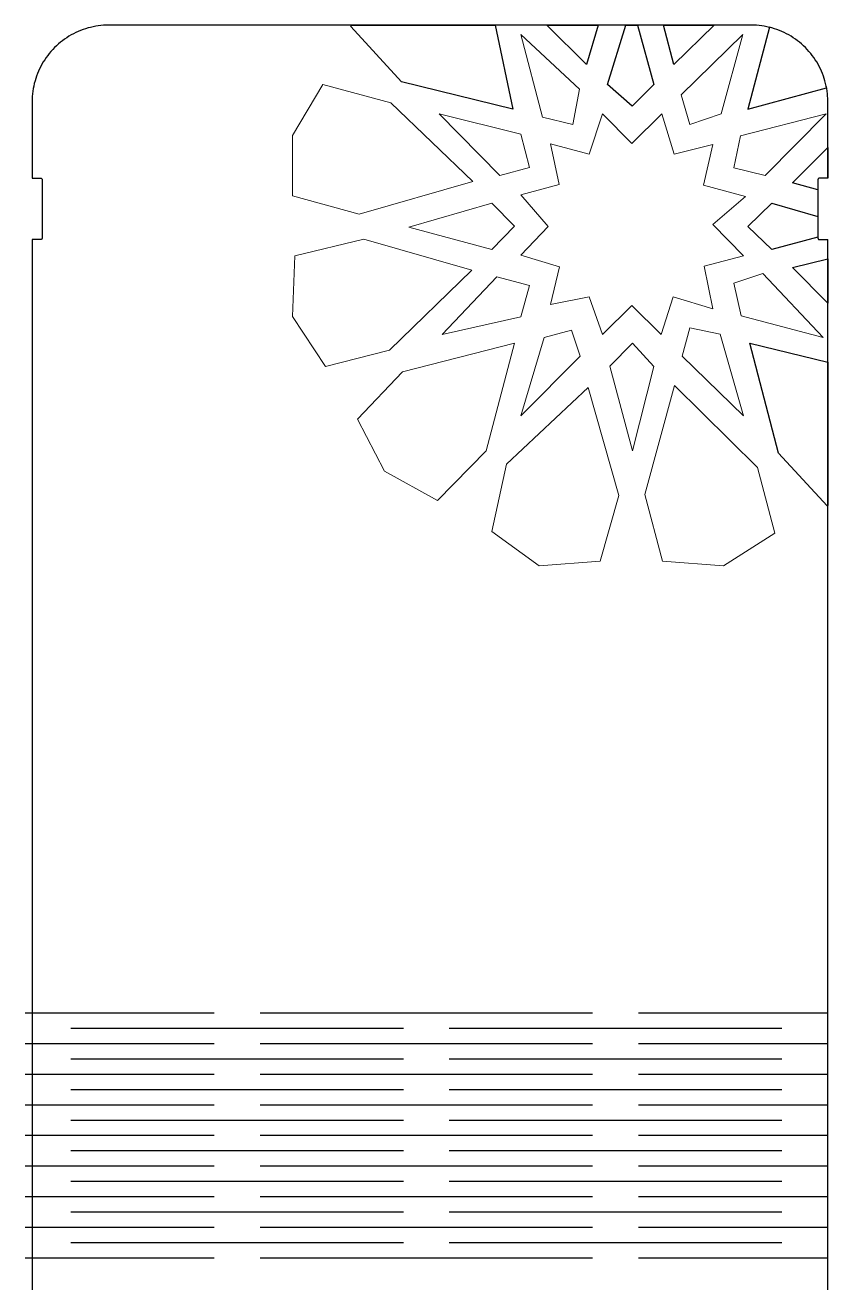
# Model space of a CAD drawing. Header units: millimetres. Extents: x 2 to 107, y -174 to 154.
# Drawn here: x 2.4 to 107.3, y -10.2 to 154.2 of the extents above; entities that cross this region are included whole.
import ezdxf

# ---------------------------------------------------------------- set-up
doc = ezdxf.new("R2010")
doc.units = ezdxf.units.MM
doc.header["$MEASUREMENT"] = 0
doc.layers.add('LAYER 01', color=1, linetype='Continuous')
doc.layers.add('LAYER 03', color=5, linetype='Continuous')

msp = doc.modelspace()

# ---------------------------------------------------------------- linework, layer by layer
for p, q in [((8.4, 152.95), (8.1, 152.77)), ((8.7, 153.11), (8.4, 152.95)), ((9, 153.26), (8.7, 153.11)), ((9.31, 153.4), (9, 153.26)), ((9.63, 153.53), (9.31, 153.4)), ((9.95, 153.65), (9.63, 153.53)), ((10.27, 153.76), (9.95, 153.65)), ((10.6, 153.86), (10.27, 153.76)), ((10.93, 153.94), (10.6, 153.86)), ((11.26, 154.02), (10.93, 153.94)), ((11.6, 154.08), (11.26, 154.02)), ((11.94, 154.14), (11.6, 154.08)), ((12.28, 154.18), (11.94, 154.14)), ((12.62, 154.21), (12.28, 154.18)), ((12.96, 154.22), (12.62, 154.21)), ((13.3, 154.23), (12.96, 154.22)), ((97.31, 154.23), (13.3, 154.23)), ((97.65, 154.22), (97.31, 154.23)), ((97.99, 154.21), (97.65, 154.22)), ((98.33, 154.18), (97.99, 154.21)), ((98.67, 154.14), (98.33, 154.18)), ((99.01, 154.08), (98.67, 154.14)), ((99.35, 154.02), (99.01, 154.08)), ((99.68, 153.94), (99.35, 154.02)), ((100.01, 153.86), (99.68, 153.94)), ((100.34, 153.76), (100.01, 153.86)), ((100.66, 153.65), (100.34, 153.76)), ((100.98, 153.53), (100.66, 153.65)), ((101.3, 153.4), (100.98, 153.53)), ((101.61, 153.26), (101.3, 153.4)), ((101.91, 153.11), (101.61, 153.26)), ((102.21, 152.95), (101.91, 153.11)), ((102.51, 152.77), (102.21, 152.95)), ((6.23, 151.3), (5.99, 151.05)), ((6.47, 151.54), (6.23, 151.3)), ((6.73, 151.77), (6.47, 151.54)), ((6.99, 151.99), (6.73, 151.77)), ((7.26, 152.2), (6.99, 151.99)), ((7.53, 152.4), (7.26, 152.2)), ((7.81, 152.59), (7.53, 152.4)), ((8.1, 152.77), (7.81, 152.59)), ((102.8, 152.59), (102.51, 152.77)), ((103.08, 152.4), (102.8, 152.59)), ((103.35, 152.2), (103.08, 152.4)), ((103.62, 151.99), (103.35, 152.2)), ((103.88, 151.77), (103.62, 151.99)), ((104.14, 151.54), (103.88, 151.77)), ((104.38, 151.3), (104.14, 151.54)), ((104.62, 151.05), (104.38, 151.3)), ((4.94, 149.71), (4.75, 149.43)), ((5.13, 150), (4.94, 149.71)), ((5.33, 150.27), (5.13, 150)), ((5.54, 150.54), (5.33, 150.27)), ((5.76, 150.8), (5.54, 150.54)), ((5.99, 151.05), (5.76, 150.8)), ((104.85, 150.8), (104.62, 151.05)), ((105.07, 150.54), (104.85, 150.8)), ((105.28, 150.27), (105.07, 150.54)), ((105.48, 150), (105.28, 150.27)), ((105.67, 149.71), (105.48, 150)), ((105.86, 149.43), (105.67, 149.71)), ((4.13, 148.21), (3.99, 147.9)), ((4.27, 148.52), (4.13, 148.21)), ((4.42, 148.83), (4.27, 148.52)), ((4.58, 149.13), (4.42, 148.83)), ((4.75, 149.43), (4.58, 149.13)), ((106.03, 149.13), (105.86, 149.43)), ((106.19, 148.83), (106.03, 149.13)), ((106.34, 148.52), (106.19, 148.83)), ((106.48, 148.21), (106.34, 148.52)), ((106.62, 147.9), (106.48, 148.21)), ((3.58, 146.6), (3.51, 146.26)), ((3.67, 146.93), (3.58, 146.6)), ((3.77, 147.25), (3.67, 146.93)), ((3.88, 147.58), (3.77, 147.25)), ((3.99, 147.9), (3.88, 147.58)), ((106.73, 147.58), (106.62, 147.9)), ((106.84, 147.25), (106.73, 147.58)), ((106.94, 146.93), (106.84, 147.25)), ((107.03, 146.6), (106.94, 146.93)), ((107.1, 146.26), (107.03, 146.6)), ((3.32, 144.91), (3.3, 144.57)), ((3.35, 145.25), (3.32, 144.91)), ((3.39, 145.59), (3.35, 145.25)), ((3.44, 145.93), (3.39, 145.59)), ((3.51, 146.26), (3.44, 145.93)), ((107.17, 145.93), (107.1, 146.26)), ((107.22, 145.59), (107.17, 145.93)), ((107.26, 145.25), (107.22, 145.59)), ((107.29, 144.91), (107.26, 145.25)), ((107.3, 144.74), (107.29, 144.91)), ((107.31, 144.57), (107.3, 144.74)), ((3.3, 144.57), (3.3, 144.23)), ((3.3, 144.23), (3.3, 134.23)), ((107.31, 144.23), (107.31, 144.57)), ((3.3, 134.23), (4.4, 134.23)), ((4.4, 134.23), (4.43, 134.23)), ((4.43, 134.23), (4.45, 134.22)), ((4.45, 134.22), (4.48, 134.21)), ((4.48, 134.21), (4.51, 134.2)), ((4.51, 134.2), (4.53, 134.18)), ((4.53, 134.18), (4.55, 134.16)), ((4.55, 134.16), (4.57, 134.14)), ((4.57, 134.14), (4.58, 134.11)), ((4.58, 134.11), (4.59, 134.09)), ((4.59, 134.09), (4.6, 134.06)), ((4.6, 134.06), (4.6, 134.03)), ((4.6, 134.03), (4.6, 126.4)), ((106.02, 134.09), (106.01, 134.06)), ((106.01, 134.06), (106.01, 134.03)), ((106.01, 134.03), (106.01, 126.4)), ((106.03, 134.11), (106.02, 134.09)), ((106.04, 134.14), (106.03, 134.11)), ((106.06, 134.16), (106.04, 134.14)), ((106.08, 134.18), (106.06, 134.16)), ((106.1, 134.2), (106.08, 134.18)), ((106.13, 134.21), (106.1, 134.2)), ((106.16, 134.22), (106.13, 134.21)), ((106.18, 134.23), (106.16, 134.22)), ((106.21, 134.23), (106.18, 134.23)), ((107.31, 134.23), (106.21, 134.23)), ((3.3, 126.2), (3.3, 10.02)), ((4.4, 126.2), (3.3, 126.2)), ((4.43, 126.2), (4.4, 126.2)), ((4.45, 126.21), (4.43, 126.2)), ((4.48, 126.22), (4.45, 126.21)), ((4.51, 126.23), (4.48, 126.22)), ((4.53, 126.25), (4.51, 126.23)), ((4.55, 126.27), (4.53, 126.25)), ((4.57, 126.29), (4.55, 126.27)), ((4.58, 126.32), (4.57, 126.29)), ((4.59, 126.34), (4.58, 126.32)), ((4.6, 126.37), (4.59, 126.34)), ((4.6, 126.4), (4.6, 126.37)), ((106.01, 126.4), (106.01, 126.37)), ((106.01, 126.37), (106.02, 126.34)), ((106.02, 126.34), (106.03, 126.32)), ((106.03, 126.32), (106.04, 126.29)), ((106.04, 126.29), (106.06, 126.27)), ((106.06, 126.27), (106.08, 126.25)), ((106.08, 126.25), (106.1, 126.23)), ((106.1, 126.23), (106.13, 126.22)), ((106.13, 126.22), (106.16, 126.21)), ((106.16, 126.21), (106.18, 126.2)), ((106.18, 126.2), (106.21, 126.2)), ((106.21, 126.2), (107.31, 126.2)), ((2.38, 25.1), (27.1, 25.1)), ((33.1, 25.1), (76.57, 25.1)), ((82.57, 25.1), (107.3, 25.1)), ((8.36, 23.1), (51.83, 23.1)), ((57.83, 23.1), (101.3, 23.1)), ((2.38, 21.1), (27.1, 21.1)), ((33.1, 21.1), (76.57, 21.1)), ((82.57, 21.1), (107.3, 21.1)), ((8.36, 19.1), (51.83, 19.1)), ((57.83, 19.1), (101.3, 19.1)), ((2.38, 17.1), (27.1, 17.1)), ((33.1, 17.1), (76.57, 17.1)), ((82.57, 17.1), (107.3, 17.1)), ((8.36, 15.1), (51.83, 15.1)), ((57.83, 15.1), (101.3, 15.1)), ((2.38, 13.1), (27.1, 13.1)), ((33.1, 13.1), (76.57, 13.1)), ((82.57, 13.1), (107.3, 13.1)), ((3.3, 10.02), (3.3, -125.77)), ((8.36, 11.1), (51.83, 11.1)), ((57.83, 11.1), (101.3, 11.1)), ((2.38, 9.1), (27.1, 9.1)), ((33.1, 9.1), (76.57, 9.1)), ((82.57, 9.1), (107.3, 9.1)), ((8.36, 7.1), (51.83, 7.1)), ((57.83, 7.1), (101.3, 7.1)), ((2.38, 5.1), (27.1, 5.1)), ((33.1, 5.1), (76.57, 5.1)), ((82.57, 5.1), (107.3, 5.1)), ((8.36, 3.1), (51.83, 3.1)), ((57.83, 3.1), (101.3, 3.1)), ((2.38, 1.1), (27.1, 1.1)), ((33.1, 1.1), (76.57, 1.1)), ((82.57, 1.1), (107.3, 1.1)), ((8.36, -0.9), (51.83, -0.9)), ((57.83, -0.9), (101.3, -0.9)), ((2.38, -2.9), (27.1, -2.9)), ((33.1, -2.9), (76.57, -2.9)), ((82.57, -2.9), (107.3, -2.9)), ((8.36, -4.9), (51.83, -4.9)), ((57.83, -4.9), (101.3, -4.9)), ((2.38, -6.9), (27.1, -6.9)), ((33.1, -6.9), (76.57, -6.9)), ((82.57, -6.9), (107.3, -6.9))]:
    msp.add_line(p, q)
for points in [[(107.31, 134.23), (107.31, 139.23), (107.31, 144.23)], [(107.3, -125.77), (107.3, 0.21), (107.31, 126.2)]]:
    msp.add_open_spline(points, degree=2)
at = {"layer": 'LAYER 01'}
msp.add_line((107.17, 145.93), (107.15, 146.02), dxfattribs=at)
at = {"layer": 'LAYER 03'}
for p, q in [((44.94, 154.06), (45.05, 154.23)), ((51.58, 146.83), (44.94, 154.06)), ((63.81, 154.23), (66.13, 143.25)), ((75.76, 149.07), (70.59, 154.23)), ((77.27, 154.23), (75.76, 149.07)), ((78.52, 146.45), (80.92, 154.23)), ((82.44, 154.23), (84.56, 146.45)), ((87.17, 149.07), (85.82, 154.23)), ((92.44, 154.23), (87.17, 149.07)), ((99.68, 153.95), (96.87, 143.25)), ((100.01, 153.86), (99.68, 153.95)), ((100.34, 153.76), (100.01, 153.86)), ((100.66, 153.65), (100.34, 153.76)), ((100.98, 153.53), (100.66, 153.65)), ((101.3, 153.4), (100.98, 153.53)), ((101.61, 153.26), (101.3, 153.4)), ((101.91, 153.11), (101.61, 153.26)), ((102.21, 152.95), (101.91, 153.11)), ((102.51, 152.77), (102.21, 152.95)), ((102.8, 152.59), (102.51, 152.77)), ((103.08, 152.4), (102.8, 152.59)), ((103.35, 152.2), (103.08, 152.4)), ((103.62, 151.99), (103.35, 152.2)), ((103.88, 151.77), (103.62, 151.99)), ((104.14, 151.54), (103.88, 151.77)), ((104.38, 151.3), (104.14, 151.54)), ((104.62, 151.05), (104.38, 151.3)), ((104.85, 150.8), (104.62, 151.05)), ((105.07, 150.54), (104.85, 150.8)), ((105.28, 150.27), (105.07, 150.54)), ((105.48, 150), (105.28, 150.27)), ((105.67, 149.71), (105.48, 150)), ((105.86, 149.43), (105.67, 149.71)), ((106.03, 149.13), (105.86, 149.43)), ((106.19, 148.83), (106.03, 149.13)), ((106.34, 148.52), (106.19, 148.83)), ((106.48, 148.21), (106.34, 148.52)), ((106.62, 147.9), (106.48, 148.21)), ((66.13, 143.25), (51.58, 146.83)), ((81.73, 143.62), (78.52, 146.45)), ((84.56, 146.45), (81.73, 143.62)), ((106.73, 147.58), (106.62, 147.9)), ((106.84, 147.25), (106.73, 147.58)), ((106.94, 146.93), (106.84, 147.25)), ((107.03, 146.6), (106.94, 146.93)), ((107.1, 146.26), (107.03, 146.6)), ((96.87, 143.25), (107.15, 146.02)), ((107.15, 146.02), (107.1, 146.26)), ((102.69, 133.62), (107.31, 138.25)), ((106.01, 132.68), (102.69, 133.62)), ((96.87, 127.92), (100.01, 130.94)), ((100.01, 130.94), (106.01, 129.2)), ((100.01, 124.89), (96.87, 127.92)), ((106.01, 126.51), (100.01, 124.89)), ((102.69, 122.53), (107.31, 123.7)), ((107.31, 117.88), (102.69, 122.53)), ((100.86, 98.26), (97.1, 112.66)), ((97.1, 112.66), (107.31, 110.18)), ((107.24, 91.39), (100.86, 98.26)), ((107.31, 91.43), (107.24, 91.39))]:
    msp.add_line(p, q, dxfattribs=at)
at = {"layer": 'LAYER 03', "lineweight": 0}
for p, q in [((74.86, 145.86), (67.18, 153.02)), ((67.18, 153.02), (70.01, 142.2)), ((88.14, 145.11), (96.2, 153.02)), ((96.2, 153.02), (93.37, 142.65)), ((37.33, 139.81), (41.29, 146.45)), ((41.29, 146.45), (50.17, 144.07)), ((73.97, 141.23), (74.86, 145.86)), ((89.26, 141.23), (88.14, 145.11)), ((50.17, 144.07), (60.91, 133.77)), ((67.18, 139.96), (56.51, 142.65)), ((56.51, 142.65), (64.42, 134.59)), ((70.01, 142.2), (73.97, 141.23)), ((77.85, 142.65), (76.13, 137.35)), ((81.69, 138.77), (77.85, 142.65)), ((85.61, 142.65), (81.69, 138.77)), ((87.21, 137.35), (85.61, 142.65)), ((93.37, 142.65), (89.26, 141.23)), ((95.9, 139.74), (107.09, 142.65)), ((107.09, 142.65), (99.11, 134.59)), ((37.33, 131.91), (37.33, 139.81)), ((68.3, 135.64), (67.18, 139.96)), ((76.13, 137.35), (71.06, 138.7)), ((71.06, 138.7), (72.18, 133.4)), ((92.28, 138.62), (87.21, 137.35)), ((91.05, 133.32), (92.28, 138.62)), ((95.01, 135.56), (95.9, 139.74)), ((64.42, 134.59), (68.3, 135.64)), ((99.11, 134.59), (95.01, 135.56)), ((60.91, 133.77), (46.06, 129.52)), ((72.18, 133.4), (67.18, 132.05)), ((96.57, 131.83), (91.05, 133.32)), ((46.06, 129.52), (37.33, 131.91)), ((67.18, 132.05), (70.76, 127.92)), ((92.28, 128.18), (96.57, 131.83)), ((52.55, 127.8), (63.37, 130.94)), ((63.37, 130.94), (66.36, 127.95)), ((63.37, 124.89), (52.55, 127.8)), ((66.36, 127.95), (63.37, 124.89)), ((70.76, 127.92), (67.18, 124.15)), ((96.27, 124.07), (92.28, 128.18)), ((46.66, 126.24), (37.63, 124.07)), ((60.76, 122.21), (46.66, 126.24)), ((37.63, 124.07), (37.33, 116.16)), ((67.18, 124.15), (72.25, 122.65)), ((91.13, 122.73), (96.27, 124.07)), ((50.02, 111.76), (60.76, 122.21)), ((72.25, 122.65), (71.06, 117.69)), ((92.28, 117.13), (91.13, 122.73)), ((95.01, 120.49), (98.81, 121.76)), ((98.81, 121.76), (106.72, 113.4)), ((56.88, 113.78), (64.04, 121.31)), ((64.04, 121.31), (68.3, 120.19)), ((68.3, 120.19), (67.18, 116.09)), ((95.98, 116.24), (95.01, 120.49)), ((71.06, 117.69), (76.13, 118.7)), ((76.13, 118.7), (77.85, 113.78)), ((85.53, 113.78), (87.1, 118.7)), ((87.1, 118.7), (92.28, 117.13)), ((77.85, 113.78), (81.69, 117.58)), ((81.69, 117.58), (85.53, 113.78)), ((37.33, 116.16), (41.66, 109.6)), ((67.18, 116.09), (56.88, 113.78)), ((106.72, 113.4), (95.98, 116.24)), ((73.82, 114.37), (70.24, 113.4)), ((74.94, 110.94), (73.82, 114.37)), ((88.29, 110.94), (89.26, 114.67)), ((89.26, 114.67), (93.22, 113.85)), ((93.22, 113.85), (96.27, 103.15)), ((66.36, 112.66), (51.73, 108.91)), ((62.63, 98.56), (66.36, 112.66)), ((70.24, 113.4), (67.18, 103.15)), ((81.76, 112.66), (78.82, 109.67)), ((84.56, 109.6), (81.76, 112.66)), ((41.66, 109.6), (50.02, 111.76)), ((67.18, 103.15), (74.94, 110.94)), ((96.27, 103.15), (88.29, 110.94)), ((51.73, 108.91), (45.84, 102.73)), ((78.82, 109.67), (81.76, 98.56)), ((81.76, 98.56), (84.56, 109.6)), ((87.25, 107.14), (83.37, 92.89)), ((98.14, 96.39), (87.25, 107.14)), ((65.31, 96.84), (75.98, 106.84)), ((75.98, 106.84), (80.01, 92.74)), ((45.84, 102.73), (49.35, 95.94)), ((56.28, 92.07), (62.63, 98.56)), ((49.35, 95.94), (56.28, 92.07)), ((63.37, 88.04), (65.31, 96.84)), ((100.38, 87.81), (98.14, 96.39)), ((80.01, 92.74), (77.55, 84.16)), ((83.37, 92.89), (85.68, 84.16)), ((69.56, 83.56), (63.37, 88.04)), ((93.66, 83.56), (100.38, 87.81)), ((77.55, 84.16), (69.56, 83.56)), ((85.68, 84.16), (93.66, 83.56))]:
    msp.add_line(p, q, dxfattribs=at)
at = {"layer": 'LAYER 03'}
for points in [[(45.05, 154.23), (63.81, 154.23)], [(70.59, 154.23), (77.27, 154.23)], [(80.92, 154.23), (82.44, 154.23)], [(85.82, 154.23), (92.44, 154.23)], [(107.31, 138.25), (107.31, 134.23)], [(107.31, 123.7), (107.31, 117.88)], [(107.31, 110.18), (107.31, 91.43)]]:
    msp.add_lwpolyline(points, dxfattribs=at)

doc.saveas('drawing.dxf')
